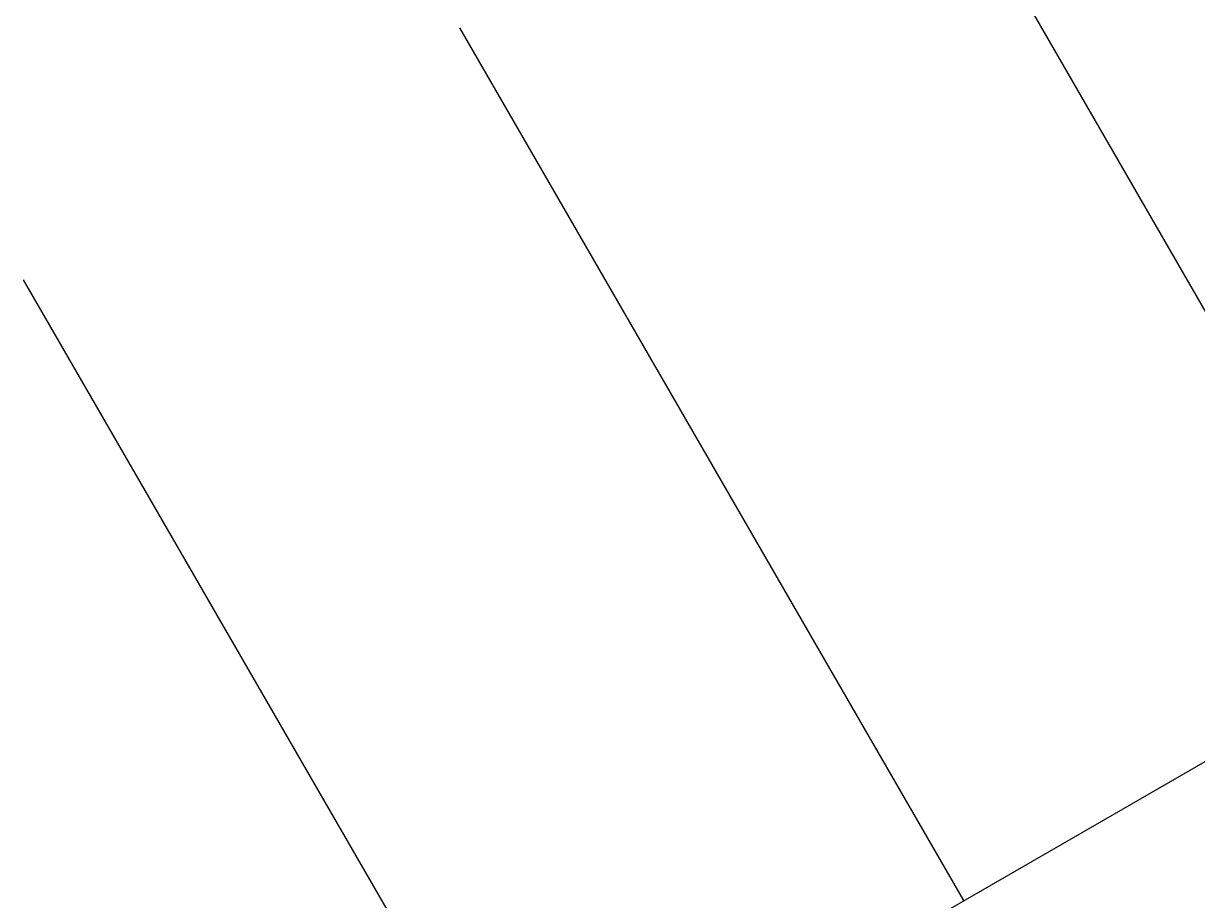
# Model space of a CAD drawing. Header units: metres. Extents: x 99558 to 100446, y 49739 to 50255.
# Drawn here: x 100030.59 to 100036.41, y 50063.94 to 50068.29 of the extents above; entities that cross this region are included whole.
import ezdxf

# ---------------------------------------------------------------- set-up
doc = ezdxf.new("R2010")
doc.units = ezdxf.units.M
doc.header["$MEASUREMENT"] = 0
doc.layers.add('ParkingSpace', color=9, linetype='Continuous')
doc.layers.add('Walkway', color=104, linetype='Continuous')

# ---------------------------------------------------------------- blocks, each defined once
blk = doc.blocks.new('ParkingSpaces')
at = {"layer": 'ParkingSpace'}
for points in [[(-7.5, 0), (-7.5, 5)], [(-5, 0), (-5, 5)], [(-2.5, 0), (-2.5, 5)], [(-2.5, 0), (-2.5, 5)], [(0, 0), (-17.5, 0)], [(0, 0), (-17.5, 0)]]:
    blk.add_lwpolyline(points, dxfattribs=at)

msp = doc.modelspace()

# ---------------------------------------------------------------- block references
at = {"layer": 'Walkway', "xscale": -1, "rotation": 29.99999999999326}
msp.add_blockref('ParkingSpaces', (100030.9215, 50061.4425), dxfattribs=at)

doc.saveas('drawing.dxf')
